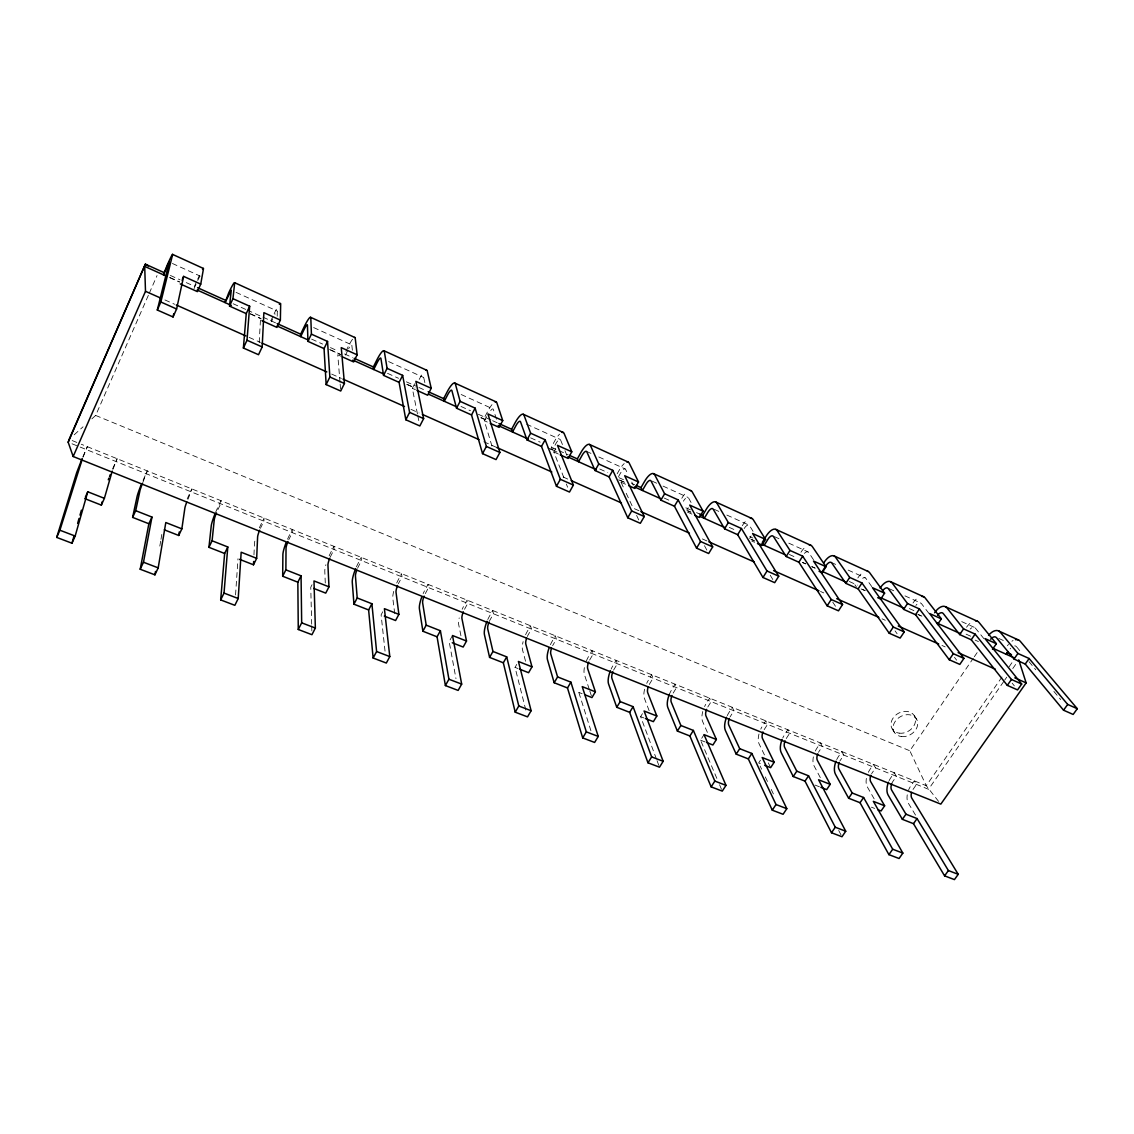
<?xml version="1.0" encoding="UTF-8"?>
<svg xmlns="http://www.w3.org/2000/svg" width="1134" height="1134" viewBox="0 0 1134 1134"><rect width="100%" height="100%" fill="white"/><g stroke="black" fill="none" stroke-linecap="round" stroke-linejoin="round"><path stroke-width="0.75" stroke-dasharray="5 3.75" d="M277.206 316.216L277.32 311.425A8.136 0.921 -66.7 0 0 274.924 314.359M253.959 554.88L254.498 543.328A15.295 2.367 -67.6 0 1 255.093 539.912M259.19 342.567L260.451 320.001M235.546 594.953L237.998 558.722M159.823 546.092L160.688 541.017M160.971 539.33L162.134 532.569M82.81 457.002L87.318 446.683L82.683 458.136M142.912 482.29L147.335 470.922L144.33 477.471A15.72 1.262 -67.4 0 0 141.948 482.928M91.868 418.857L95.653 415.441L148.554 294.883M149.263 293.267L157.031 275.59M113.017 469.221L117.142 458.731L114.18 465.337A15.833 0.978 -67.3 0 0 112.592 468.966M196.423 281.997L194.481 286.307L181.638 280.523M194.042 288.603L195.998 284.28M197.713 280.467L199.896 276.242M270.842 320.738L272.826 316.528M271.423 321.744L272.741 318.923M345.927 351.242L347.94 347.132A15.989 2.58 -66.5 0 1 352.858 338.868M345.487 355.112L348.181 349.626M312.048 584.733L310.759 587.256L311.68 624.154M417.454 413.981L412.322 388.324L415.172 382.753M382.753 611.765L381.109 614.855L385.206 652.716M491.958 446.073L484.303 420.7L486.472 416.632M425.321 593.592L428.553 587.596L428 584.35L424.782 590.304A14.714 3.813 -67.9 0 0 423.152 593.621M562.45 444.542L560.565 439.921A7.598 2.24 -65.9 0 0 555.915 443.564L552.386 449.943L551.308 447.165L554.809 440.8A15.196 4.479 -65.9 0 1 559.558 434.166M464.501 609.312L467.747 603.416L467.052 600.127L463.806 606.01A14.572 4.139 -68 0 0 462.176 609.27M452.494 635.508L449.163 641.546L455.967 678.628M563.853 477.612L553.817 451.984L556.014 448.001M617.194 473.743L619.32 470.015A14.94 5.032 -65.7 0 1 624.21 463.579M618.54 476.592L620.667 472.85A7.47 2.523 -65.7 0 1 625.614 469.433L627.924 474.182M525.807 710.054L515.034 667.387L516.721 664.425M623.232 486.954L621.007 482.205L622.495 479.625M590.927 730.778L578.822 692.406L580.537 689.515M686.722 510.172L688.225 507.649M656.444 759.029L640.625 716.645L644.084 711.004M749.588 538.48L751.091 536.013M673.157 693.115L676.53 687.629L675.07 684.185L671.711 689.656A13.821 5.755 -68.4 0 0 669.358 694.362M707.786 707.021L711.188 701.606L709.601 698.147L706.227 703.548A13.707 6.01 -68.5 0 0 704.583 706.567M716.844 778.378L700.543 740.148L704.03 734.619M764.146 729.658L767.576 724.357L765.819 720.855L762.402 726.143A13.495 6.407 -68.6 0 0 760.758 729.119M760.418 760.248L758.66 762.955L763.154 764.713M786.245 738.532L789.675 733.259L787.832 729.757L784.416 735.002A13.424 6.549 -68.7 0 0 782.772 737.965M938.583 801.412L926.265 785.692L909.822 750.765L973.312 658.216M974.304 656.77L977.281 652.433M913.026 789.448L916.513 784.43L914.288 780.858L910.815 785.862A12.97 7.371 -69.1 0 0 908.504 790.242M1001.988 676.998L926.265 785.692L81.265 444.23M1009.062 666.849L1012.081 662.497M1003.746 681.491L928.533 789.278L69.698 442.855M1004.752 680.046L1006.751 677.168M1012.775 668.55L1018.786 659.931M74.206 434.79L83.037 426.823M515.034 667.387L518.04 668.564M578.822 692.406L582.111 693.696M640.625 716.645L643.814 717.907M700.543 740.148L705.178 741.976M815.048 785.068L819.4 786.783M871.394 807.167L874.612 808.429M72.179 440.559L79.749 443.621M95.653 415.441L909.822 750.765M164.926 299.943L174.636 304.266M249.097 337.379L260.437 342.411M331.667 374.092L341.377 378.402M410.99 409.36L419.084 412.96M483.835 441.75L496.777 447.505M563.159 477.017L568.006 479.186M634.388 508.698L639.236 510.853M702.371 538.933L707.233 541.088M820.548 591.48L823.78 592.912M882.068 618.824L885.3 620.27M941.957 645.459L945.203 646.904M170.383 275.449L180.023 279.8M233.193 303.756L245.752 309.426M247.311 310.121L261.43 316.485M263.003 317.194L277.121 323.559M311.637 339.123L322.609 344.07M330.462 347.614L338.301 351.143M344.58 353.978L352.575 357.579M387.516 373.327L398.53 378.288M406.383 381.832L415.824 386.084M418.914 387.488L426.639 390.961M461.014 406.468L470.482 410.735M478.378 414.293L491.022 419.991M492.61 420.7L497.358 422.84M530.655 437.866L540.195 442.161M551.308 447.165L557.432 449.929M558.963 450.623L568.162 454.762M599.773 469.008L607.767 472.623M618.937 477.655L623.657 479.781M631.539 483.339L634.686 484.757M664.255 498.081L672.008 501.582M685.843 507.819L690.422 509.875M696.531 512.625L699.579 514M729.29 527.395L737.128 530.925M749.73 536.623L752.891 538.04M789.363 554.483L797.315 558.07M849.323 581.515L857.347 585.13M909.326 608.561L913.947 610.645M966.083 634.147L970.931 636.33M169.731 277.461L179.413 281.827M250.444 313.806L260.125 318.158M329.526 349.414L340.824 354.503M407.007 384.298L415.072 387.927M481.255 417.723L487.705 420.643M550.656 448.979L557.12 451.885M620.071 480.235L624.905 482.418M687.856 510.754L691.088 512.214M750.807 539.104L754.039 540.549M802.461 562.365L805.693 563.811M812.142 566.716L815.374 568.177M862.18 589.255L865.412 590.701M918.668 614.685L921.899 616.145M975.169 640.129L978.401 641.575M169.845 277.702L179.526 282.068M250.274 313.92L261.302 318.895M330.632 350.108L340.087 354.361M406.879 384.44L414.775 387.984M480.759 417.695L485.508 419.835L484.686 417.142L488.144 410.621A15.451 3.898 -66.1 0 1 493.559 402.924M547.609 447.788L557.007 452.027M618.696 479.795L625.018 482.645M687.431 510.739L690.493 512.114M751.544 539.614L754.72 541.031M802.362 562.492L805.438 563.867M811.575 566.631L814.637 568.021M861.117 588.943L864.306 590.375M917.86 614.486L920.95 615.875M340.937 356.204L337.762 354.786L340.016 382.385M412.322 388.324L415.384 389.699M484.303 420.7L487.266 422.032M553.817 451.984L558.594 454.124M621.007 482.205L627.159 484.969M687.459 512.1L691.924 514.113M751.714 541.003L754.578 542.293M172.382 263.471L200.123 276.058M236.042 292.359L277.235 311.042M313.65 327.57L351.653 344.821M388.636 361.59L423.535 377.424M461.155 394.504L492.992 408.949M526.53 424.159L560.153 439.425M586.406 451.332L591.055 453.444M598.795 456.959L625.132 468.909M652.107 481.142L656.784 483.268M663.036 486.103L688.04 497.443M714.222 509.322L720.529 512.185M726.851 515.063L748.95 525.085M774.394 536.623L779.186 538.806M788.782 543.158L807.989 551.875M831.094 562.351L837.289 565.171M848.147 570.09L865.214 577.844M889.198 588.716L895.506 591.579M904.96 595.874L920.723 603.019M961.731 621.63L974.588 627.456M998.77 638.428L1003.392 640.526M1016.532 646.763L1021.068 652.178M1028.992 661.661L1035.781 669.783M1053.897 691.442L1060.701 699.565M983.943 638.711L975.382 628.094A6.804 3.827 -64.4 0 0 970.137 629.101M1012.194 683.178L1014.349 685.872M928.944 613.423L921.474 603.642A6.917 3.643 -64.7 0 0 915.875 605.414M954.488 657.351L956.628 660.172M871.848 586.689L865.922 578.439A7.017 3.445 -64.9 0 0 861.032 579.701M895.066 630.887L897.107 633.764M854.88 584.719L856.326 586.788M813.489 559.7L808.641 552.456A7.13 3.232 -65.1 0 0 803.439 554.54M914.302 715.738L916.513 719.041M832.725 602.083L835.602 606.449M892.245 728.964L894.372 732.323M753.047 531.336L749.56 525.652A7.243 3.019 -65.3 0 0 744.088 528.657M915.521 815.091L908.277 803.099A12.97 7.371 -69.1 0 1 907.512 793.431M770.241 575.25L773.813 581.175M874.158 798.875L867.241 786.783A13.112 7.116 -69 0 1 866.645 777.088M691.06 502.475L688.579 497.996A7.357 2.778 -65.6 0 0 683.363 501.2M704.483 545.709L708.679 553.505M820.307 777.612L813.929 765.606A13.31 6.776 -68.8 0 1 813.588 755.868M838.706 830.471L841.981 836.736M764.458 754.932L759.057 743.805A13.495 6.407 -68.6 0 1 758.972 734.024M768.328 762.884L770.638 767.647M631.766 482.092L633.296 485.253M760.134 766.06L761.623 769.178M765.322 776.946L767.534 781.624M771.233 789.392L773.459 794.069M626.209 493.276L632.9 507.508M636.613 515.417L638.839 520.152M707.389 732.394L702.556 721.352A13.707 6.01 -68.5 0 1 702.754 711.542M719.566 784.742L722.273 791.107M564.973 450.708L566.858 455.329M566.348 484.02L567.61 487.223M649.158 710.72L644.353 698.218A13.906 5.585 -68.3 0 1 644.835 688.381M657.054 760.659L659.492 767.179M589.255 689.288L584.364 674.39A14.118 5.131 -68.2 0 1 585.144 664.51M589.793 690.946L591.962 697.566M496.479 419.211L493.333 409.417A7.725 1.942 -66.1 0 0 489.449 412.464M525.552 661.25L522.505 649.81A14.345 4.649 -68.1 0 1 523.128 641.617M424.853 382.597L423.79 377.877A7.853 1.63 -66.3 0 0 421.139 379.635M417.794 415.696L418.815 420.827M460.928 635.749L458.675 624.451A14.572 4.139 -68 0 1 459.199 617.931M394.731 613.678L392.803 598.27A14.813 3.586 -67.8 0 1 394.093 590.077M352.376 350.236L351.838 345.232A7.995 1.29 -66.5 0 0 348.634 348.748M340.157 384.114L340.583 389.288M325.288 583.032L324.792 571.252A15.054 3.005 -67.7 0 1 325.912 564.746M311.722 625.911L311.85 631.184M649.286 684.454A6.96 2.792 -68.3 0 1 649.711 683.703L653.085 678.175L651.696 674.744L648.35 680.258A13.906 5.585 -68.3 0 0 646.706 683.348M586.349 661.079A14.118 5.131 -68.2 0 1 588.716 656.26L592.033 650.632L593.195 654.02L589.864 659.662A7.059 2.566 -68.2 0 0 589.439 660.427M966.565 627.244A13.622 7.64 -64.4 0 1 970.959 622.609M815.332 751.02A13.31 6.776 -68.8 0 1 816.976 748.1L820.406 742.912L822.334 746.441L818.89 751.644A6.648 3.388 -68.8 0 0 818.464 752.352M800.958 552.258A14.246 6.478 -65.1 0 1 806.231 546.39M1010.111 648.96A6.733 3.955 -64.2 0 1 1010.621 648.279M1014.689 645.884A6.733 3.955 -64.2 0 1 1016.149 646.394M727.248 715.667A13.622 6.166 -68.5 0 1 728.893 712.662L732.281 707.304L733.939 710.791L730.537 716.164A6.804 3.09 -68.5 0 0 730.098 716.886M857.828 578A14.033 6.889 -64.9 0 1 863.215 572.316M613.593 670.123A7.017 2.665 -68.3 0 1 614.018 669.372L617.378 663.759L616.116 660.371L612.785 665.956A14.033 5.316 -68.3 0 0 611.141 669.074M419.226 379.422A15.706 3.26 -66.3 0 1 423.634 372.321M889.127 780.646A13.041 7.243 -69 0 1 890.771 777.796L894.244 772.75L896.399 776.322L892.926 781.383A6.52 3.629 -69 0 0 892.104 782.8M487.776 619.547A14.473 4.352 -68 0 1 489.406 616.315L492.666 610.475L493.474 613.792L490.2 619.646A7.243 2.169 -68 0 0 489.378 621.262M525.595 634.728A14.345 4.649 -68.1 0 1 527.225 631.525L530.514 625.77L531.449 629.115L528.161 634.884A7.173 2.325 -68.1 0 0 527.338 636.486M287.554 539.189A15.196 2.622 -67.6 0 1 289.156 535.744L292.274 529.493L292.288 532.64L289.156 538.905A7.598 1.318 -67.6 0 0 288.745 539.741M329.158 555.887A15.054 3.005 -67.7 0 1 330.774 552.485L333.92 546.333L334.105 549.508L330.944 555.688A7.527 1.503 -67.7 0 0 330.122 557.389M1007.46 645.756A13.466 7.91 -64.2 0 1 1008.48 644.41M1011.897 641.22A13.466 7.91 -64.2 0 1 1013.101 640.512M259.36 527.863A15.295 2.367 -67.6 0 1 260.962 524.404L264.052 518.096L263.938 521.201L260.834 527.523A7.655 1.191 -67.6 0 0 260.437 528.373M215.573 512.44A15.451 1.97 -67.5 0 1 217.955 507.096L221.017 500.704L220.719 503.765L217.643 510.187A7.725 0.992 -67.5 0 0 216.849 511.944M836.722 759.61A13.225 6.903 -68.9 0 1 838.352 756.704L841.797 751.559L843.809 755.102L840.351 760.262A6.62 3.459 -68.9 0 0 839.911 760.971M868.346 772.311A13.112 7.116 -69 0 1 869.991 769.433L873.449 764.344L875.547 767.902L872.074 773.005A6.563 3.558 -69 0 0 871.635 773.7M197.713 279.12A16.556 1.063 -66.9 0 1 199.357 275.534M742.302 525.694A14.473 6.024 -65.3 0 1 747.462 519.656M274.144 313.721A16.273 1.843 -66.7 0 1 278.142 306.123M187.209 498.903A15.564 1.701 -67.5 0 1 188.811 495.374L191.844 488.91L188.372 498.421A7.782 0.85 -67.5 0 0 187.975 499.3M913.012 602.99A13.821 7.272 -64.7 0 1 918.483 597.476M396.73 583.004A14.813 3.586 -67.8 0 1 398.346 579.672L401.549 573.662L402.003 576.894L398.785 582.933A7.399 1.8 -67.8 0 0 398.374 583.741M356.445 566.844A14.955 3.246 -67.8 0 1 358.06 563.47L361.236 557.361L361.519 560.565L358.344 566.688A7.47 1.616 -67.8 0 0 357.536 568.375M681.789 498.294A14.699 5.542 -65.6 0 1 686.821 492.071M550.415 644.693A14.26 4.848 -68.1 0 1 552.045 641.518L555.348 635.805L556.383 639.165L553.066 644.892A7.13 2.424 -68.1 0 0 552.641 645.671M899.219 733.159A12.857 10.263 -29.8 0 0 915.308 718.219A12.857 10.263 -29.8 0 0 895.236 715.554A12.857 10.263 -29.8 0 0 899.219 733.159M901.36 736.533A12.913 10.277 -29.8 0 0 917.519 721.55A12.913 10.277 -29.8 0 0 897.391 718.871A12.913 10.277 -29.8 0 0 901.36 736.533"/><path stroke-width="1.5" d="M313.749 588.433L325.727 593.125L328.973 586.831L313.99 580.934L315.365 628.066L311.935 634.7L298.27 629.483L297.845 582.196L282.678 576.242L285.881 569.849L286.023 548.346A7.598 1.318 -67.6 0 1 287.965 541.542M282.678 576.242L282.89 554.597A15.196 2.622 -67.6 0 1 286.052 542.817M261.954 320.681L276.923 327.414L280.367 320.114L280.665 304.309A16.273 1.843 -66.7 0 0 279.347 304.38M239.543 559.331L253.492 564.789L256.667 558.339L257.602 537.006A7.655 1.191 -67.6 0 1 259.643 530.188M253.492 564.789L253.647 561.486M246.248 313.608L229.536 306.095L231.293 290.205L225.056 302.565L228.614 293.111A16.443 1.389 -66.8 0 1 234.639 283.344L232.938 298.681L249.664 306.237L246.248 313.608L243.385 348.025L258.524 354.715L262.167 346.961L263.882 312.658L280.367 320.114M216.452 512.866A7.725 0.992 -67.5 0 0 214.269 519.712L212.086 540.776L227.792 546.971L224.645 553.477L220.676 599.914L234.851 605.315L238.211 598.525L241.173 552.23L256.667 558.339M243.385 348.025L247.014 340.243L249.664 306.237M220.676 599.914L224.022 593.082L227.792 546.971M224.645 553.477L208.94 547.325L211.208 526.119A15.451 1.97 -67.5 0 1 214.822 514.297M164.302 529.819L178.733 535.475L181.851 528.855L184.885 507.989A7.782 0.85 -67.5 0 1 186.798 502.064M178.733 535.475L179.257 531.974M142.501 483.226L140.177 489.647L135.697 510.669L151.97 517.076L148.866 523.752L140.205 569.24L154.919 574.839L158.193 567.865L165.805 522.533L181.851 528.855M154.919 574.839L155.486 571.465M180.278 283.925L197.359 291.622L200.732 284.124L203.411 269.098A16.556 1.063 -66.9 0 0 202.532 269.396M140.205 569.24L143.479 562.237L151.97 517.076M148.866 523.752L132.621 517.388L137.058 496.649A15.72 1.262 -67.4 0 1 141.183 484.813M157.3 310.021L160.844 301.998L172.51 255.022A16.684 0.737 -67 0 0 167.152 265.285L163.381 274.797L169.221 262.11L157.3 310.021L173.048 316.967L176.606 309.001L183.623 276.384L200.732 284.124M173.048 316.967L173.771 313.664M84.738 498.606L101.337 505.112L104.385 498.336L112.223 471.092M101.337 505.112L102.23 501.696M82.002 458.901L76.673 472.665L56.7 537.403L71.966 543.229L75.156 536.056L87.772 491.787L104.385 498.336M71.966 543.229L73.852 536.609M77.636 523.384L79.054 518.436M80.004 515.134L81.421 510.172M56.7 537.403L59.889 530.216L82.286 459.086M1018.786 659.931L1026.142 682.895L940.823 804.119L73.171 456.506L68.182 442.246L69.16 439.34L145.365 264.165L163.962 272.557M68.182 442.246L145.365 264.165L148.27 265.994M73.171 456.506L145.492 291.31L144.698 266.391L166.613 276.257M85.348 497.231L87.772 491.787M182.29 279.403L183.623 276.384M132.621 517.388L135.697 510.669M229.536 306.095L232.938 298.681M307.938 341.362L307.442 325.089A8.08 1.077 -66.6 0 0 304.025 329.654L300.694 336.628L300.652 334.176L303.969 327.23A16.16 2.14 -66.6 0 1 310.815 318.044L311.411 334.147L307.938 341.362L324.055 348.606L326.153 384.582L340.724 391.017L344.438 383.476L341.249 347.628L357.153 354.814L353.638 361.93L342.525 356.927M208.94 547.325L212.086 540.776M324.055 348.606L327.542 341.433L311.411 334.147M326.153 384.582L329.866 377.012L327.542 341.433M383.561 375.382L380.925 358.415A7.938 1.432 -66.4 0 0 377.126 362.71L373.724 369.5L373.369 366.948L376.743 360.187A15.876 2.863 -66.4 0 1 384.341 351.554L387.091 368.352L383.561 375.382L399.097 382.371L405.816 419.764L419.835 425.959L423.634 418.616L415.88 381.364L431.218 388.296L427.646 395.227L416.929 390.394M297.845 582.196L301.063 575.831L285.881 569.849M399.097 382.371L402.641 375.368L387.091 368.352M298.27 629.483L301.672 622.835L301.063 575.831M405.816 419.764L409.601 412.393L402.641 375.368M456.534 408.212L451.899 390.62A7.796 1.758 -66.2 0 0 447.746 394.646L444.301 401.28L443.649 398.629L447.079 392.024A15.607 3.515 -66.2 0 1 455.372 383.916L460.121 401.351L456.534 408.212L471.531 414.959L482.531 453.643L496.04 459.596L499.896 452.466L487.918 413.91L502.731 420.601L499.102 427.362L490.228 423.365M384.327 616.116L395.582 620.525L398.884 614.373L384.398 608.674L389.798 656.586L386.325 663.05L373.129 658.018L368.621 609.95L353.95 604.195L357.21 597.958L355.438 576.058A7.47 1.616 -67.8 0 1 356.799 570.175M368.621 609.95L371.895 603.742L357.21 597.958M471.531 414.959L475.132 408.141L460.121 401.351M373.129 658.018L376.601 651.526L371.895 603.742M482.531 453.643L486.373 446.456L475.132 408.141M511.604 429.262L515.077 422.812A15.337 4.139 -66 0 1 524.021 415.2L530.641 433.216L545.142 439.779L560.352 479.299L573.393 485.083L569.481 492.043L556.468 486.288L541.485 446.427L526.998 439.907L520.492 421.735A7.669 2.07 -66 0 0 516.027 425.519L512.525 431.997L511.604 429.262L498.932 423.563M452.268 642.765L463.168 647.046L466.513 641.036L452.494 635.508L461.68 684.114L458.136 690.422L445.393 685.574L437.072 636.812L422.883 631.241L426.2 625.146L422.642 602.877A7.357 1.914 -67.9 0 1 424.13 596.13M526.998 439.907L530.641 433.216M437.072 636.812L440.403 630.745L426.2 625.146M541.485 446.427L545.142 439.779M562.039 432.465A15.196 4.479 -65.9 0 1 564.122 433.471L571.791 451.814L568.12 458.419L560.182 454.847M445.393 685.574L448.922 679.238L440.403 630.745M556.468 486.288L560.352 479.299M577.348 458.901L580.863 452.608A15.096 4.706 -65.9 0 1 590.417 445.449L598.766 464.004L612.771 470.341L631.695 510.952L644.268 516.537L640.327 523.313L627.754 517.77L609.086 476.847L595.081 470.539L586.845 451.842A7.541 2.353 -65.9 0 0 582.068 455.386L578.538 461.708L577.348 458.901L569.693 455.457M519.556 669.159L528.6 672.703L531.988 666.82L518.408 661.476L531.123 710.72L527.537 716.872L515.219 712.18L503.326 662.795L489.59 657.408L492.964 651.455L487.719 628.846A7.243 2.169 -68 0 1 489.009 622.127M595.081 470.539L598.766 464.004M503.326 662.795L506.7 656.87L492.964 651.455M609.086 476.847L612.771 470.341M626.861 462.006A14.94 5.032 -65.7 0 1 629.214 463.126L638.541 481.993L634.827 488.428L628.69 485.664M640.993 487.592L644.551 481.44A14.841 5.245 -65.7 0 1 654.658 474.721L664.623 493.772L678.175 499.896L700.543 541.499L712.676 546.886L708.679 553.505L696.559 548.147L674.447 506.246L660.895 500.151L651.044 480.958A7.428 2.622 -65.7 0 0 645.983 484.303L642.411 490.469L640.993 487.592L636.259 485.465M515.219 712.18L518.791 706L506.7 656.87M627.754 517.77L631.695 510.952M585.399 694.986L591.962 697.566L595.393 691.811L582.238 686.637L598.242 736.434L594.613 742.444L582.706 737.908L567.482 687.955L554.186 682.739L557.588 676.913L550.784 654.02A7.13 2.424 -68.1 0 1 551.549 648.209M660.895 500.151L664.623 493.772M567.482 687.955L570.898 682.158L557.588 676.913M674.447 506.246L678.175 499.896M690.422 490.568A14.699 5.542 -65.6 0 1 692.208 491.844L703.094 511.165L699.352 517.444L694.887 515.446M702.626 515.375L706.227 509.364A14.614 5.741 -65.5 0 1 716.844 503.071L728.326 522.561L741.438 528.487L767.009 570.997L778.732 576.2L774.706 582.663L762.984 577.489L737.667 534.695L724.569 528.798L713.201 509.166A7.3 2.878 -65.5 0 0 707.885 512.284L704.271 518.323L702.626 515.375L699.579 514M582.706 737.908L586.321 731.869L570.898 682.158M696.559 548.147L700.543 541.499M645.402 718.531L653.368 721.649L656.827 716.022L644.084 711.004L663.163 761.297L659.492 767.179L647.968 762.785L629.654 712.35L616.754 707.29L620.199 701.592L611.921 678.416A7.017 2.665 -68.3 0 1 612.842 671.767M724.569 528.798L728.326 522.561M629.654 712.35L633.098 706.666L620.199 701.592M737.667 534.695L741.438 528.487M750.396 518.295A14.473 6.024 -65.3 0 1 753.217 519.641L765.549 539.387L761.779 545.539L757.455 543.597M647.968 762.785L651.639 756.888L633.098 706.666M762.984 577.489L767.009 570.997M706.723 742.572L712.903 744.995L716.39 739.496L704.03 734.619L725.987 785.366L722.273 791.107L711.131 786.868L689.897 735.98L677.395 731.076L680.868 725.491L671.229 702.088A6.917 2.878 -68.4 0 1 671.966 695.482M786.188 556.51L789.973 550.429L777.088 530.514A14.388 6.209 -65.3 0 0 765.974 536.425L762.36 542.307L764.217 545.312L767.86 539.401A7.187 3.104 -65.3 0 1 773.416 536.481L786.188 556.51L798.875 562.223L827.168 605.825L838.494 610.829L842.548 604.521L813.489 561.047L826.02 566.716L822.207 572.727L819.074 571.309M689.897 735.98L693.384 730.424L680.868 725.491M798.875 562.223L802.674 556.17L789.973 550.429M711.131 786.868L714.831 781.085L693.384 730.424M827.168 605.825L831.222 599.503L802.674 556.17M764.642 765.294L770.638 767.647L774.168 762.261L762.176 757.526L786.812 808.67L783.084 814.283L772.282 810.172L748.327 758.901L736.207 754.138L739.708 748.681L728.765 725.051A6.804 3.09 -68.5 0 1 729.36 718.474M877.716 597.689L880.749 599.064L884.591 593.181L872.443 587.696L904.252 631.907L900.155 638.059L889.212 633.226L858.14 588.886L845.851 583.358L849.678 577.404L835.46 557.12A14.161 6.648 -65 0 0 823.908 562.648M748.327 758.901L751.842 753.458L739.708 748.681M858.14 588.886L861.968 582.961L849.678 577.404M820.86 787.35L826.672 789.633L830.216 784.345L818.578 779.767L845.737 831.236L841.981 836.736L831.505 832.753L805.012 781.128L793.247 776.521L796.791 771.177L784.629 747.349A6.705 3.274 -68.7 0 1 785.068 740.814M937.492 624.579L941.348 618.838L929.582 613.522L963.928 658.386L959.818 664.411L949.229 659.733L915.577 614.727L903.656 609.369L907.512 603.543L892.075 582.904A13.948 7.045 -64.8 0 0 880.097 588.092M772.282 810.172L776.01 804.53L751.842 753.458M889.212 633.226L893.294 627.045L861.968 582.961M805.012 781.128L808.556 775.812L796.791 771.177M915.577 614.727L919.419 608.93L907.512 603.543M877.844 809.704L881.075 810.966L884.633 805.792L873.336 801.341L902.848 853.108L899.064 858.509L888.914 854.639L860.04 802.716L848.629 798.237L852.173 792.992L838.891 768.994A6.62 3.459 -68.9 0 1 839.174 762.502M992.505 649.328L996.375 643.715L984.964 638.555L1021.691 684.029L1017.567 689.911L1007.304 685.375L971.243 639.774L959.704 634.572L963.56 628.874L946.975 607.923A13.736 7.428 -64.6 0 0 934.614 612.771M831.505 832.753L835.276 827.225L808.556 775.812M949.229 659.733L953.34 653.694L919.419 608.93M860.04 802.716L863.598 797.5L852.173 792.992M971.243 639.774L975.112 634.104L963.56 628.874M1006.368 654.332L1008.239 651.653M911.594 792.439A6.478 3.686 -69.1 0 0 911.764 798.081L958.23 874.328L954.431 879.601L944.594 875.859L913.48 823.681L902.38 819.329L905.967 814.198L891.607 790.044A6.52 3.629 -69 0 1 891.763 783.58M1015.469 639.689A13.466 7.91 -64.2 0 1 1020.302 641.348L1077.3 708.707L1073.147 714.448L1063.55 710.21L1025.249 664.056L1014.037 659.024L1017.921 653.453L1000.259 632.205A13.537 7.782 -64.3 0 0 988.564 635.38M888.914 854.639L892.699 849.224L863.598 797.5M1007.304 685.375L1011.443 679.479L975.112 634.104M913.48 823.681L917.066 818.564L905.967 814.198M1025.249 664.056L1029.133 658.514L1017.921 653.453M944.594 875.859L948.393 870.558L917.066 818.564M1063.55 710.21L1067.689 704.441L1029.133 658.514M59.889 530.216L75.156 536.056M143.479 562.237L158.193 567.865M224.022 593.082L238.211 598.525M301.672 622.835L315.365 628.066M376.601 651.526L389.798 656.586M448.922 679.238L461.68 684.114M518.791 706L531.123 710.72M586.321 731.869L598.242 736.434M651.639 756.888L663.163 761.297M714.831 781.085L725.987 785.366M776.01 804.53L786.812 808.67M835.276 827.225L845.737 831.236M892.699 849.224L902.848 853.108M948.393 870.558L958.23 874.328M145.492 291.31L160.064 297.788M176.252 304.989L245.865 335.933M262.053 343.134L326.805 371.924M342.992 379.125L404.512 406.482M422.316 414.392L478.973 439.595M496.777 447.505L551.819 471.985M571.252 480.618L621.432 502.943M640.852 511.576L689.429 533.164M708.849 541.811L754.181 561.968M773.601 570.6L818.932 590.757M836.736 598.667L878.822 617.392M898.256 626.025L938.725 644.027M958.145 652.66L995.383 669.216M1014.802 677.848L1026.142 682.895M160.844 301.998L176.606 309.001M247.014 340.243L262.167 346.961M329.866 377.012L344.438 383.476M409.601 412.393L423.634 418.616M486.373 446.456L499.896 452.466M831.222 599.503L842.548 604.521M893.294 627.045L904.252 631.907M953.34 653.694L963.928 658.386M1011.443 679.479L1021.691 684.029M1067.689 704.441L1077.3 708.707M197.571 287.71L225.354 300.226M277.121 323.559L300.652 334.176M354.177 358.301L373.369 366.948M428.184 391.669L443.649 398.629M1006.836 652.518L1011.485 654.616M197.146 290.006L231.364 305.415M277.065 325.982L308.576 340.172M352.844 360.102L383.207 373.766M428.78 394.292L456.988 406.993M498.223 425.562L528.472 439.17M567.765 456.874L596.215 469.674M634.501 486.911L661.094 498.889M699.678 516.254L724.725 527.537M761.042 543.881L784.941 554.639M845.51 581.912L822.32 571.465L825.977 565.696A7.088 3.317 -65 0 1 831.761 562.946L845.851 583.358M880.239 597.547L903.812 608.164M936.542 622.892L960.555 633.708M992.548 648.109L1014.136 657.833M571.791 451.814L557.489 445.35L573.393 485.083M638.541 481.993L624.706 475.741L644.268 516.537M703.094 511.165L689.713 505.112L712.676 546.886M765.549 539.387L752.607 533.533L778.732 576.2M172.566 254.399L203.383 268.446M234.554 282.649L280.467 303.572M310.546 317.279L354.857 337.493M383.902 350.732L426.71 370.237M454.777 383.037L496.153 401.89M523.27 414.25L563.286 432.493M589.524 444.457L628.25 462.105M653.638 473.672L691.116 490.767M715.71 501.965L752.012 518.522M775.84 529.38L811.023 545.411M834.114 555.943L868.219 571.493M890.615 581.699L923.7 596.782M945.43 606.69L977.536 621.319M998.629 630.929L1018.644 640.058M1014.037 659.024L996.488 637.677A6.776 3.884 -64.3 0 0 990.648 639.236M996.375 643.715L979.138 622.58A13.622 7.64 -64.4 0 0 975.552 620.893M959.704 634.572L943.233 613.508A6.875 3.714 -64.6 0 0 937.549 615.223M941.348 618.838L925.216 598.015A13.821 7.272 -64.7 0 0 921.8 596.399M903.656 609.369L888.347 588.617A6.974 3.53 -64.8 0 0 882.351 591.183M884.591 593.181L869.636 572.684A14.033 6.889 -64.9 0 0 867.354 571.21M826.02 566.716L812.327 546.574A14.246 6.478 -65.1 0 0 809.307 545.142M902.38 819.329L888.135 795.09A13.041 7.243 -69 0 1 888.461 782.205M884.633 805.792L870.699 781.695A6.563 3.558 -69 0 1 870.912 775.231M848.629 798.237L835.432 774.153A13.225 6.903 -68.9 0 1 836.027 761.183M830.216 784.345L817.373 760.418A6.648 3.388 -68.8 0 1 817.727 753.897M793.247 776.521L781.198 752.593A13.424 6.549 -68.7 0 1 782.077 739.552M774.168 762.261L762.487 738.503A6.747 3.204 -68.6 0 1 762.984 731.954M736.207 754.138L725.363 730.409A13.622 6.166 -68.5 0 1 726.554 717.283M716.39 739.496L705.958 715.951A6.847 3.005 -68.5 0 1 706.61 709.36M677.395 731.076L667.841 707.559A13.821 5.755 -68.4 0 1 669.358 694.362M656.827 716.022L647.712 692.704A6.96 2.792 -68.3 0 1 648.223 686.935M616.754 707.29L608.575 684.015A14.033 5.316 -68.3 0 1 610.418 670.733M595.393 691.811L587.696 668.748A7.059 2.566 -68.2 0 1 588.688 662.086M502.731 420.601L496.848 402.811A15.451 3.898 -66.1 0 0 495.034 401.932M554.186 682.739L547.467 659.733A14.26 4.848 -68.1 0 1 549.026 648.109M531.988 666.82L525.793 644.041A7.173 2.325 -68.1 0 1 526.63 638.215M431.218 388.296L427.263 371.101A15.706 3.26 -66.3 0 0 425.746 370.35M489.59 657.408L484.445 634.686A14.473 4.352 -68 0 1 487.039 621.276M466.513 641.036L461.935 618.554A7.286 2.07 -68 0 1 463.31 611.821M422.883 631.241L419.41 608.845A14.714 3.813 -67.9 0 1 421.72 597.136M398.884 614.373L396.021 592.246A7.399 1.8 -67.8 0 1 397.595 585.484M357.153 354.814L355.24 338.286A15.989 2.58 -66.5 0 0 354.503 337.464M353.95 604.195L352.263 582.167A14.955 3.246 -67.8 0 1 355.693 568.616M328.973 586.831L327.939 565.086A7.527 1.503 -67.7 0 1 329.739 558.282M108.283 479.767A15.833 0.978 -67.3 0 1 108.878 478.151M109.544 476.422A15.833 0.978 -67.3 0 1 110.267 474.607"/></g></svg>
